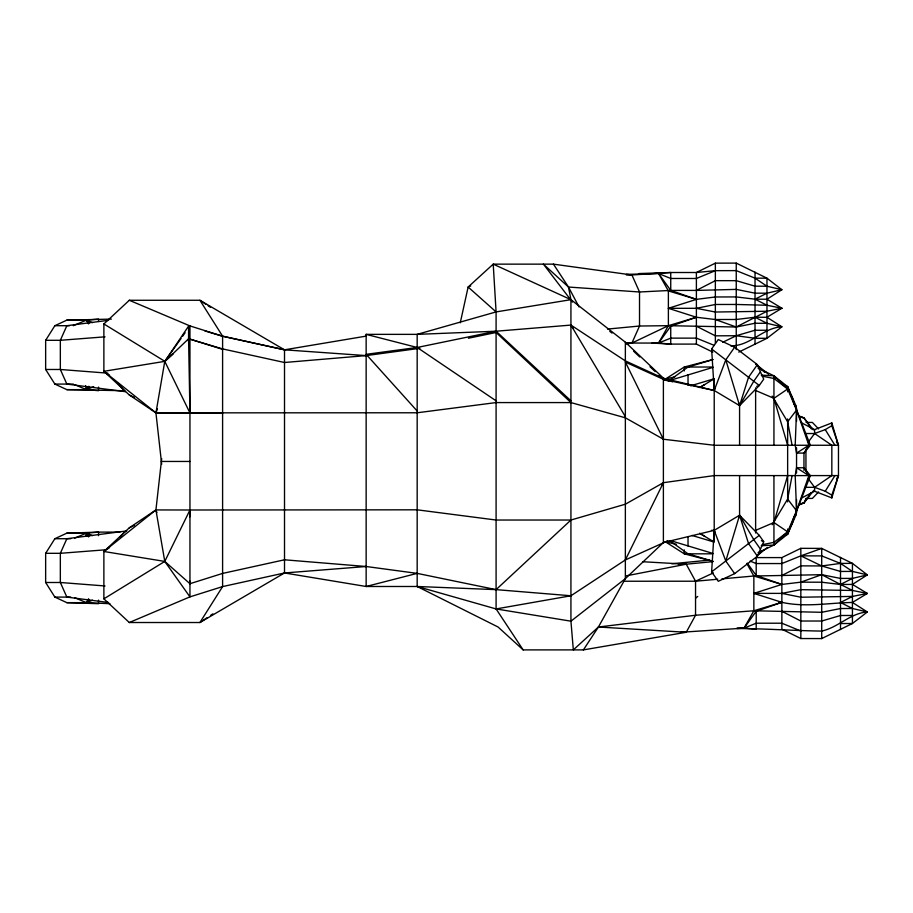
<?xml version="1.0" encoding="UTF-8"?>
<svg xmlns="http://www.w3.org/2000/svg" width="913" height="913" viewBox="0 0 913 913"><rect width="100%" height="100%" fill="white"/><g stroke="black" fill="none" stroke-linecap="round" stroke-linejoin="round"><path stroke-width="1.37" d="M189.767 516.963L189.95 510.002L417.173 509.819L496.09 520.033L570.933 520.033L625.359 504.204L663.386 482.692L714.217 475.593L838.465 475.593L838.465 445.259L831.834 422.947L814.601 429.612L801.363 422.73M758.064 552.662L773.939 545.061L787.645 534.185L795.759 515.491L795.885 511.269M795.759 515.491L795.953 511.383M734.634 573.626L725.789 561.004L739.576 515.229L759.285 535.372L763.713 541.683L757.391 556.222L734.634 573.626L718.257 581.307L711.626 571.846L714.217 530.35L739.576 515.229L739.576 475.593M739.576 445.259L739.576 405.623L714.217 390.49L714.525 387.694M161.681 458.566L155.929 509.933L164.774 561.427L189.95 596.874L222.601 586.591L284.514 572.965L366.147 566.505L417.173 573.375L496.09 589.638L570.933 595.767L625.359 559.943L667.323 541.044M103.877 598.837L164.774 561.427L189.95 510.002L155.929 509.933L129.304 527.805L103.877 551.486L103.877 598.837L129.304 622.518L189.95 596.874L189.95 412.961L155.929 412.961L164.774 361.354L181.014 338.495M785.157 535.338L787.645 534.265L810.356 475.593L803.954 467.764L796.547 467.764L795.2 475.593L796.547 510.801L787.645 531.845L773.939 545.061L761.259 545.712M772.193 524.77L787.645 499.057L792.096 475.593M85.879 535.84L86.404 533.158L98.547 532.108L119.923 532.108M460.266 322.825L468.129 287.036L493.214 264.142L553.449 264.142L631.922 274.973L670.735 272.508L696.391 272.508L715.358 270.67L736.243 270.613L755.028 278.145L766.966 286.226L781.882 289.718L766.966 299.236L755.028 299.19L736.243 296.93L715.358 296.976L696.391 299.361L668.384 308.309L696.391 317.256L715.358 319.527L736.243 319.482L755.028 317.233L766.966 317.279L781.882 308.252L766.966 299.236M792.016 524.484L794.105 516.359M755.622 530.35L773.939 522.533L787.645 475.593M801.363 498.121L814.601 491.24L831.834 497.905L838.465 475.593L836.468 479.108M738.777 517.911L739.576 515.229L753.761 539.606L760.392 549.078M734.634 347.214L725.789 359.848L739.576 405.623L748.546 377.263L757.391 364.629L734.634 347.214L718.257 339.533L711.626 349.006L714.217 390.49L663.386 379.34L625.359 362.073L663.386 439.233L714.217 445.259L838.465 445.259L831.834 425.698L831.834 422.947M831.834 497.905L831.834 495.143L838.465 475.593M803.954 467.764L808.895 475.593L796.547 510.801L787.645 499.057M157.424 408.819L155.929 412.961M570.933 520.033L496.09 589.638L417.173 586.488L366.147 586.488L366.147 334.363L417.173 334.363L496.09 331.214L570.933 325.085L625.359 360.909L663.386 378.267L714.217 390.49L725.789 359.848M714.217 390.49L715.233 387.842M806.168 498.418L803.954 502.972L798.738 505.015M625.359 559.943L663.386 482.692L661.731 484.94M665.486 380.128L625.359 342.204L570.933 299.669L496.09 311.915L417.173 334.363L417.173 586.488L498.064 627.014L523.149 649.896L583.384 649.896L686.234 632.275L695.546 615.248L695.546 581.216L686.234 564.2L642.558 561.723M583.384 649.896L598.414 627.014L625.359 578.648L663.386 542.573L714.217 530.35L715.233 533.009M111.375 319.094L66.82 320.143L54.86 325.701L45.65 340.298L45.65 369.48L54.86 384.076L66.82 389.634L86.404 389.634L87.796 387.146M88.504 598.928L86.404 602.648L66.82 602.648L54.86 597.091L45.65 582.494L45.65 553.312L54.86 538.716L66.82 533.158L98.547 532.108L98.547 535.691M746.857 563.606L753.853 576.012L753.853 610.763L744.061 628.133L680.915 632.275M738.777 402.941L739.576 405.623L753.761 381.246L760.392 371.774L757.391 364.629M805.289 487.325L814.601 487.325L825.249 491.24L834.939 475.593M758.064 368.19L773.939 375.791L787.645 389.006L796.547 410.051L808.895 445.259L803.954 453.088L803.954 470.378M810.801 492.917L803.954 502.972L799.868 504.033L803.954 502.972L813.768 490.361M182.634 336.212L185.077 332.777M74.604 384.624L86.404 389.634L88.835 386.267M88.835 599.282L86.404 602.648L74.604 597.65M626.318 343.95L631.922 343.048L668.384 325.679L696.391 317.256L670.735 326.203L658.593 343.048L652.008 343.048L670.735 344.098L696.391 344.098L712.836 352.121M553.449 264.142L568.479 287.036L570.933 299.669L570.933 621.182L573.33 649.896L598.414 627.014L695.546 615.248L753.853 610.763L781.859 602.329L753.853 593.382L781.859 584.434L800.838 582.163L821.711 582.22L840.508 584.457L852.434 584.423L867.35 593.439L852.434 602.454C828.901 602.854 805.3 607.613 781.859 602.329L756.204 611.276L744.061 628.133L737.065 628.133M808.302 442.063L814.601 433.527L825.249 429.612L831.834 425.698M792.096 445.259L787.645 421.795L796.547 410.051L795.2 445.259L796.547 453.088L803.954 453.088L810.356 445.259L787.645 386.667L773.939 375.791L761.259 375.14M119.945 537.255L125.309 531.126L66.854 538.716L60.338 553.312L60.338 582.494L66.854 597.091L108.613 602.512M818.596 491.924L812.387 498.418L806.065 498.418M739.576 405.623L759.285 385.48L763.713 379.157L760.392 371.774M419.946 348.287L366.147 355.602L284.514 362.495L222.601 348.914L188.58 338.78L164.774 361.537L188.58 326.101L188.58 341.588M663.386 439.233L625.359 417.812L570.933 402.576L496.09 402.576L417.173 412.779L155.929 412.859L129.304 394.975L103.877 371.306L103.877 323.955L129.304 300.274L199.924 300.274L284.514 349.827L366.147 355.602M758.68 554.054L761.727 551.269M161.681 464.215L155.929 412.859L103.877 371.306L164.774 361.354L173.162 353.936M695.546 598.232L697.749 596.44M757.779 555.127L767.479 547.469M711.626 571.846L759.285 535.372M670.062 379.911L688.025 367.026L712.905 359.596M107.266 549.135L109.537 547.572M814.601 491.24L814.601 487.325L831.834 475.593L831.834 445.259L814.601 433.527L805.289 433.527M755.622 390.49L773.939 398.319L787.645 389.006L773.939 378.484L762.161 376.145M736.894 628.543C765.242 628.566 793.408 630.712 821.711 631.077C838.442 627.425 850.014 613.205 867.35 611.972L852.434 602.454M206.989 617.781L199.924 622.518L129.304 622.518M210.526 615.408L212.877 613.833M766.966 317.279L781.882 326.797C762.869 327.721 749.995 346.392 730.674 345.799M852.434 584.423L867.35 574.893L852.434 563.367L821.711 548.393L800.838 548.336L781.859 557.592L756.204 557.592L756.204 575.487L781.859 584.434L753.853 576.012L721.921 578.865M669.309 380.481L665.566 378.952L684.282 367.026L712.859 359.551M796.547 453.088L808.895 445.259M699.712 387.557L714.217 378.758L714.217 542.094L699.712 533.283M699.826 387.42L704.551 384.624M417.173 573.375L366.147 586.488L284.514 572.965L199.924 622.518L222.601 586.591L222.601 336.189L199.924 300.274L205.813 304.223M668.384 308.309L696.391 308.309L715.358 304.474L736.243 304.463L766.966 305.262L781.882 308.252L766.966 311.242L736.243 327.014L668.384 325.679L639.522 326.021L607.487 329.079M572.44 302.077L543.395 264.142L568.479 287.036L639.522 291.989L670.735 290.414L696.391 290.414L715.358 280.668L736.243 280.668L755.028 286.18L766.966 286.226M753.853 576.012L781.859 575.487L800.838 565.855L821.711 565.957L840.508 563.412L852.434 563.367L852.434 623.499L821.711 638.586L800.838 638.541L781.859 629.183L781.859 557.592M781.859 575.487L821.711 574.676L840.508 584.457L852.434 578.386L867.35 574.893L852.434 571.412L840.508 571.447L821.711 565.957L800.838 555.857L781.859 563.561L756.204 563.561L750.132 561.096M753.853 593.382L781.859 593.382L800.838 589.661L852.434 590.449L867.35 593.439L852.434 596.429L840.508 602.5L852.434 608.492L867.35 611.972L852.434 623.499L840.508 623.545M696.391 344.098L696.391 272.508L715.358 263.149L736.243 263.104L766.966 278.191L781.882 289.718L766.966 293.199L755.028 299.19L766.966 305.262M738.743 352.098L766.966 338.324L781.882 326.797L766.966 323.305L755.028 323.259L736.243 327.014L715.358 319.527M124.202 532.108L126.736 530.875M722.731 342.272L736.243 335.733L755.028 330.244L766.966 330.278M129.304 527.805L134.302 525.432M623.75 581.239L695.546 581.216L713.418 572.896M73.291 325.701L86.404 320.143L98.547 319.094L98.547 321.479M74.604 538.156L86.404 533.158L92.475 535.611M470.754 285.94L468.129 287.036L496.09 311.915L496.09 608.937L523.149 649.896M715.358 270.67L696.391 278.476L670.735 278.476L658.593 273.558L626.478 274.357M712.859 561.29L684.282 553.826L665.566 541.9L668.065 540.884M85.628 385.606L86.404 389.634L93.697 386.678M92.475 600.195L86.404 602.648L109.948 603.698M800.838 582.163L821.711 574.676L840.508 578.431L852.434 578.386M756.694 386.325L759.285 385.48L711.626 349.006M156.91 512.581L155.929 509.933L103.877 551.486L164.774 561.427L189.95 583.704L222.601 573.421L284.514 559.795L366.147 566.505M670.302 380.299L712.905 367.414M690.639 385.8L714.217 378.758M665.566 378.952L674.924 376.898M468.403 338.232L496.09 332.48L570.933 402.576M762.161 544.707L773.939 542.368L787.645 531.845L773.939 522.533M626.295 575.829L686.234 564.2L713.03 561.621M417.173 586.488L496.09 608.937L570.933 595.767M366.147 336.121L284.514 349.816L222.601 336.235L204.911 330.963M108.613 320.28L66.854 325.701L60.338 340.298L60.338 369.48L66.854 384.076L125.309 391.666L118.154 383.494M671.785 563.789L709.23 560.126M695.546 581.216L717.755 579.23M105.018 336.829L60.338 340.298L45.65 340.298M106.422 549.729L60.338 553.312L45.65 553.312M696.391 290.414L736.243 289.387L755.028 293.164L766.966 293.199M639.009 273.558L670.735 272.508L670.735 290.414L696.391 299.361L668.384 290.927L658.593 273.558L670.735 290.414M852.434 596.429L800.838 597.216L781.859 593.382M852.434 608.492L840.508 608.526L821.711 612.303L753.853 610.763M852.434 615.465L840.508 615.51L821.711 621.023L800.838 621.023L781.859 611.276M626.398 274.973L631.922 274.973L639.522 291.989L639.522 326.021L631.922 343.048L626.398 343.048M779.896 308.252L781.882 308.252M66.82 320.143L86.404 320.143L92.475 322.597M54.86 325.701L69.468 325.701M626.603 343.048L658.593 343.048L670.735 344.098L670.735 326.203M103.877 323.955L164.888 361.354M712.836 367.026L684.282 367.026L684.282 370.94M45.65 369.48L60.338 369.48L107.814 373.166M54.86 384.076L73.371 384.076M122.776 390.684L66.82 389.634M806.065 422.434L812.387 422.434L818.596 428.927M161.373 461.453L189.95 461.453M711.455 530.35L714.217 530.35L725.789 561.004M66.82 533.158L86.404 533.158L88.835 536.524M54.86 538.716L70.769 538.716M712.836 553.826L684.282 553.826L684.282 549.911M678.256 564.2L686.234 564.2M45.65 582.494L60.338 582.494L105.018 585.963M54.86 597.091L70.769 597.091M779.006 602.329L781.859 602.329M222.601 412.859L189.95 412.79L189.95 325.918L129.304 300.274M755.028 278.145L766.966 278.191L766.966 338.324L755.028 338.278L736.243 335.733L715.358 335.836L696.391 326.203M766.966 311.242L715.358 312.029L696.391 308.309M66.82 602.648L98.547 603.698L98.547 600.115M598.414 627.014L686.234 632.275M86.404 389.634L98.547 390.684L98.547 387.101M496.09 608.937L570.933 621.182L625.359 578.648L625.359 342.204M665.566 541.9L676.259 544.239M801.237 417.23L803.954 417.88L813.323 429.932M366.147 334.363L417.173 347.476L496.09 400.818M801.226 417.173L803.954 417.88L811.554 429.053M691.951 535.44L712.905 541.694M670.302 540.553L712.905 553.438M712.905 561.255L688.025 553.826L670.062 540.941M189.95 325.918L222.601 336.189L284.514 349.827L284.514 572.965M189.95 339.088L222.601 349.359M668.636 381.2L663.386 379.34L659.277 375.46M672.573 381.839L663.386 378.267L663.386 542.573M798.738 415.837L803.954 417.88M714.103 345.319L696.391 338.13L670.735 338.13L658.593 343.048L668.384 325.679L668.384 290.927M800.838 631.02L781.859 623.214L756.204 623.214L744.061 628.133L756.204 629.183L756.204 611.276M785.157 385.514L787.645 386.587L795.759 405.361L795.896 408.1L795.759 405.361M761.396 540.69L763.713 541.683M570.933 299.669L493.214 264.142L496.09 311.915M129.304 394.975L134.302 397.36M840.508 584.457L852.434 590.449M755.028 317.233L766.966 323.305M699.826 533.432L704.551 536.228M825.249 491.24L831.834 495.143M796.547 467.764L808.895 475.593M570.933 326.352L573.296 327.904M852.434 571.412L840.508 563.412L821.711 555.903L800.838 555.857L821.711 548.393L821.711 638.586M208.164 305.798L210.526 307.384M103.877 371.306L109.537 375.22M609.804 331.385L612.03 333.097M768.552 374.227L755.622 364.013L764.786 372.367M570.933 400.818L496.09 331.214L417.173 347.476L366.147 354.335L417.173 411.021M633.576 351.14L639.751 356.983M650.022 366.706L655.169 371.568M772.193 396.082L787.645 421.795M775.651 378.028L773.939 375.791L773.939 445.259M808.302 478.789L814.601 487.325M747.302 563.127L756.204 575.487M88.835 323.51L86.404 320.143L88.504 323.864M757.391 556.222L748.546 543.589L739.576 515.229L740.911 517.625M825.249 429.612L834.939 445.259M570.933 325.085L625.359 416.648M836.468 441.744L838.465 445.259M86.404 533.158L88.504 536.878M568.479 287.036L579.025 306.928M164.774 361.354L189.95 412.961L188.58 338.78M773.939 398.319L787.645 445.259M792.016 396.368L794.105 404.493M714.217 530.35L714.525 533.158M189.778 580.919L189.95 583.704M189.79 406.696L189.95 412.961M840.508 557.398L840.508 629.559M814.601 429.612L814.601 433.527M805.939 449.401L805.939 471.45M800.838 548.336L800.838 638.541M796.547 408.1L796.547 421.327M796.547 447.872L796.547 472.98M796.547 499.525L796.547 512.752M787.645 386.667L787.645 391.86M787.645 418.941L787.645 501.91M787.645 528.992L787.645 534.265M773.939 475.593L773.939 545.061M755.622 387.888L755.622 532.964M755.028 272.131L755.028 344.292M736.243 263.104L736.243 349.542M715.358 263.149L715.358 343.334M688.025 374.844L688.025 385.275M688.025 536.878L688.025 545.997"/></g></svg>
